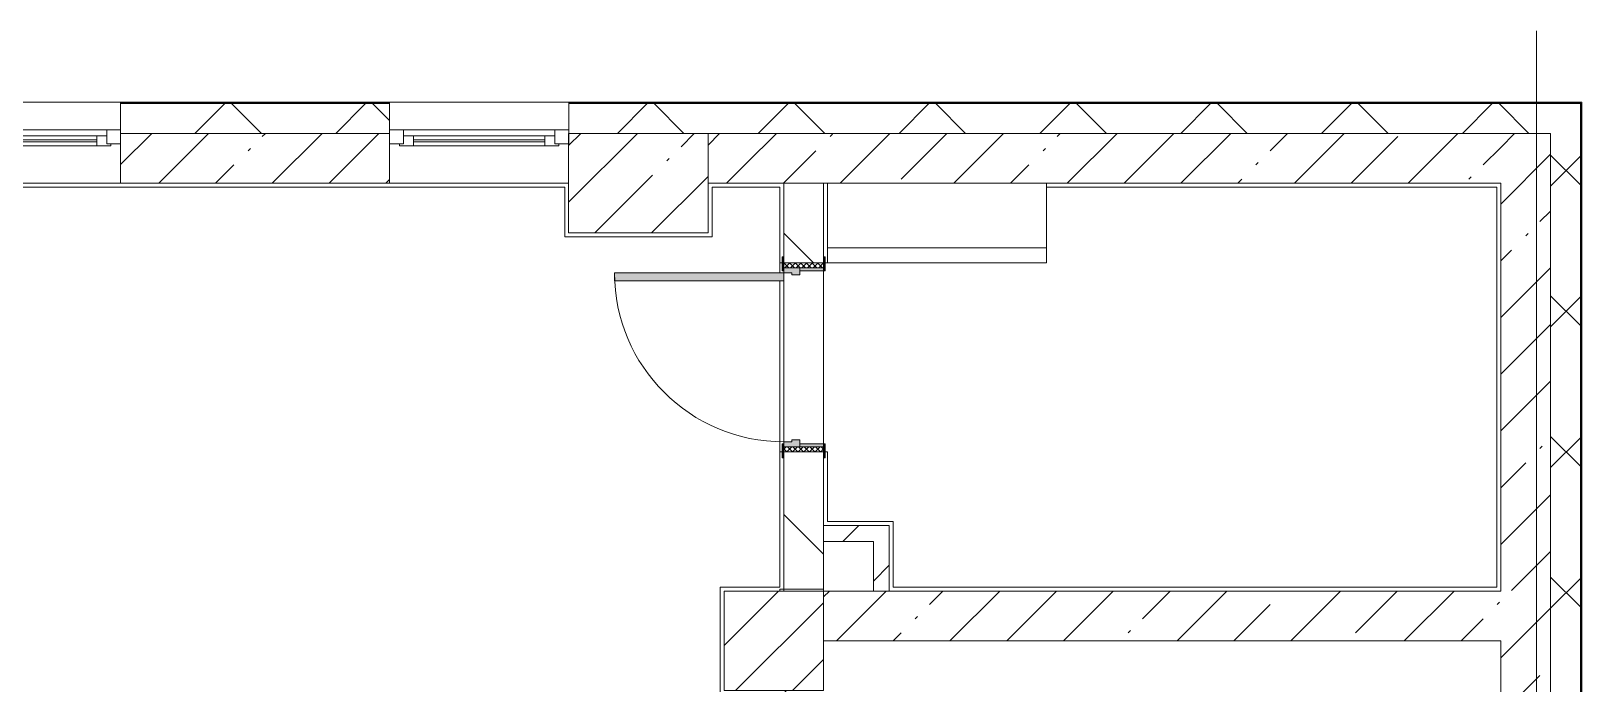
# Model space of a CAD drawing. Header units: millimetres. Extents: x -8624 to 194831, y -8553 to 29000.
# Drawn here: x 117450 to 125238, y 18638 to 21915 of the extents above; entities that cross this region are included whole.
import ezdxf

# ---------------------------------------------------------------- set-up
doc = ezdxf.new("R2010")
doc.units = ezdxf.units.MM
for name, color, linetype, lineweight, true_color in [('A-DOOR-1', 7, 'Continuous', 5, 0xaaaaaa), ('A-DOOR-2', 7, 'Continuous', 5, 0xe2e2e2), ('A-DOOR-FRAM-1', 7, 'Continuous', 5, 0xe2e2e2), ('A-DOOR-FRAM-2', 7, 'Continuous', 5, 0xaaaaaa), ('A-FLOR-2', 7, 'Continuous', 5, 0xaaaaaa)]:
    doc.layers.add(name, color=color, linetype=linetype, lineweight=lineweight, true_color=true_color)
for name, color, linetype, lineweight in [('A-GLAZ', 7, 'Continuous', 5), ('A-WALL', 7, 'Continuous', 5), ('A-WALL-2', 7, 'Continuous', 9), ('I-WALL', 7, 'Continuous', 5), ('S-COLS', 7, 'Continuous', 5), ('Оси', 7, 'Continuous', 9)]:
    doc.layers.add(name, color=color, linetype=linetype, lineweight=lineweight)
pattern_1 = [(45, (0, 0), (-285.1231, 285.1231), []), (45, (285.12, 0), (-285.1231, 285.1231), [504.031, -100.806, 16.764, -84.042])]
pattern_2 = [(45, (0, 0), (-353.5534, 353.5534), []), (135, (0, 0), (-353.5534, -353.5534), [])]
pattern_3 = [(45, (0, 0), (-176.7767, 176.7767), [])]

# ---------------------------------------------------------------- blocks, each defined once
blk = doc.blocks.new('120_Окно_СКБ_1Ст - 120_Окно_СКБ_1Ст 900х2500_h_ с форточкой-22876038-3_1_1_птичка копия 1')
at = {"layer": 'A-GLAZ'}
for p, q in [((-450, -127), (-450, -57)), ((-450, -57), (-380, -57)), ((450, -57), (-450, -57)), ((-380, -57), (-380, -127)), ((380, -127), (380, -57)), ((380, -57), (450, -57)), ((450, -57), (450, -127)), ((-380, -127), (-450, -127)), ((-450, -127), (-400, -127)), ((-380, -127), (-400, -127)), ((-400, -127), (-400, -137)), ((-400, -137), (400, -137)), ((400, -137), (-400, -137)), ((380, -87), (-380, -87)), ((-380, -87), (-380, -127)), ((-330, -137), (-330, -87)), ((-330, -107), (330, -107)), ((330, -117), (-330, -117)), ((330, -137), (330, -87)), ((380, -127), (380, -87)), ((450, -127), (380, -127)), ((400, -127), (380, -127)), ((400, -127), (450, -127)), ((400, -137), (400, -127))]:
    blk.add_line(p, q, dxfattribs=at)
blk = doc.blocks.new('110_Дверь_СКБ_1Ст_Внутренняя1 - Д-8 950x2100h_охрана-V63-3_1_1_птичка копия 1')
at = {"layer": 'A-DOOR-1'}
h = blk.add_hatch(dxfattribs=at)
h.set_pattern_fill('FP_29', color=256, style=0, pattern_type=2)
h.set_pattern_definition([(135, (1826.41, 164.685), (-14.14214, -14.14214), []), (225, (1826.41, 164.685), (14.14214, -14.14214), [])])
h.paths.add_polyline_path([(462.5, -100), (487.5, -100), (487.5, 100), (462.5, 100)])
at = {"layer": 'A-DOOR-2'}
h = blk.add_hatch(color=256, dxfattribs=at)
h.paths.add_polyline_path([(-437.5, 100), (-437.5, 20), (-402.5, 20), (-402.5, 60), (-412.5, 60), (-412.5, 100)])
h.paths.add_polyline_path([(427.5, 60), (427.5, 20), (462.5, 20), (462.5, 100), (437.5, 100), (437.5, 60)])
at = {"layer": 'A-DOOR-FRAM-1'}
for points in [[(397.5, 100), (437.5, 100), (437.5, 950), (397.5, 950), (397.5, 456.8)], [(-492.5, 100), (-422.5, 100), (-422.5, 108), (-492.5, 108)], [(447.5, 100), (517.5, 100), (517.5, 108), (447.5, 108)], [(-437.5, -100), (-422.5, -100), (-422.5, 20), (-437.5, 20)], [(447.5, -100), (462.5, -100), (462.5, 20), (447.5, 20)], [(-492.5, -108), (-422.5, -108), (-422.5, -100), (-492.5, -100)], [(447.5, -108), (517.5, -108), (517.5, -100), (447.5, -100)]]:
    blk.add_hatch(color=256, dxfattribs=at).paths.add_polyline_path(points)
at = {"layer": 'A-DOOR-FRAM-2'}
h = blk.add_hatch(dxfattribs=at)
h.set_pattern_fill('FP_30', color=256, style=0, pattern_type=2)
h.set_pattern_definition([(45, (-296.384, 164.685), (-14.1421, 14.1421), []), (135, (-296.384, 164.685), (-14.1421, -14.1421), [])])
h.paths.add_polyline_path([(-462.5, -100), (-437.5, -100), (-437.5, 100), (-462.5, 100)])
at = {"layer": 'A-DOOR-1'}
for p, q in [((437.5, 950), (397.5, 950)), ((397.5, 950), (397.5, 100)), ((437.5, 100), (437.5, 950)), ((397.5, 100), (437.5, 100))]:
    blk.add_line(p, q, dxfattribs=at)
blk.add_arc((437.5, 100), 850, 90, 180, dxfattribs=at)
at = {"layer": 'A-DOOR-FRAM-2'}
for p, q in [((-422.5, 108), (-492.5, 108)), ((-492.5, 108), (-492.5, 100)), ((-492.5, 100), (-422.5, 100)), ((-437.5, 100), (-462.5, 100)), ((-462.5, 100), (-462.5, -100)), ((-412.5, 100), (-437.5, 100)), ((-437.5, 100), (-437.5, 20)), ((-437.5, -100), (-437.5, 100)), ((-422.5, 100), (-437.5, 100)), ((-437.5, 100), (-437.5, 99)), ((-437.5, 99), (-422.5, 99)), ((-422.5, 100), (-422.5, 108)), ((-422.5, 99), (-422.5, 100)), ((-412.5, 60), (-412.5, 100)), ((437.5, 100), (437.5, 60)), ((462.5, 100), (437.5, 100)), ((517.5, 108), (447.5, 108)), ((447.5, 108), (447.5, 100)), ((462.5, 100), (447.5, 100)), ((447.5, 100), (447.5, 99)), ((447.5, 100), (517.5, 100)), ((447.5, 99), (462.5, 99)), ((462.5, 20), (462.5, 100)), ((487.5, 100), (462.5, 100)), ((462.5, 100), (462.5, -100)), ((462.5, 99), (462.5, 100)), ((487.5, -100), (487.5, 100)), ((517.5, 100), (517.5, 108)), ((-437.5, 20), (-402.5, 20)), ((-422.5, 20), (-437.5, 20)), ((-437.5, 20), (-437.5, -100)), ((-422.5, -100), (-422.5, 20)), ((-402.5, 60), (-412.5, 60)), ((-402.5, 20), (-402.5, 60)), ((437.5, 60), (427.5, 60)), ((427.5, 60), (427.5, 20)), ((427.5, 20), (462.5, 20)), ((462.5, 20), (447.5, 20)), ((447.5, 20), (447.5, -100)), ((462.5, -100), (462.5, 20)), ((-422.5, -100), (-492.5, -100)), ((-492.5, -100), (-492.5, -108)), ((-492.5, -108), (-422.5, -108)), ((-462.5, -100), (-437.5, -100)), ((-437.5, -100), (-422.5, -100)), ((-422.5, -108), (-422.5, -100)), ((447.5, -100), (462.5, -100)), ((517.5, -100), (447.5, -100)), ((447.5, -100), (447.5, -108)), ((447.5, -108), (517.5, -108)), ((462.5, -100), (487.5, -100)), ((517.5, -108), (517.5, -100))]:
    blk.add_line(p, q, dxfattribs=at)
blk = doc.blocks.new('120_Окно_СКБ_1Ст - 120_Окно_СКБ_1Ст 900х2500_h_ с форточкой-V51-3_1_1_птичка копия 1')
at = {"layer": 'A-GLAZ'}
for p, q in [((-450, -127), (-450, -57)), ((-450, -57), (-380, -57)), ((450, -57), (-450, -57)), ((-380, -57), (-380, -127)), ((380, -127), (380, -57)), ((380, -57), (450, -57)), ((450, -57), (450, -127)), ((-380, -127), (-450, -127)), ((-450, -127), (-400, -127)), ((-380, -127), (-400, -127)), ((-400, -127), (-400, -137)), ((-400, -137), (400, -137)), ((400, -137), (-400, -137)), ((380, -87), (-380, -87)), ((-380, -87), (-380, -127)), ((-330, -137), (-330, -87)), ((-330, -107), (330, -107)), ((330, -117), (-330, -117)), ((330, -137), (330, -87)), ((380, -127), (380, -87)), ((450, -127), (380, -127)), ((400, -127), (380, -127)), ((400, -127), (449.8, -127)), ((400, -137), (400, -127))]:
    blk.add_line(p, q, dxfattribs=at)
blk = doc.blocks.new('BSC_Колонна _Прямоугольная - 700х500-23282984-3_1_1_птичка копия 1')
at = {"layer": 'S-COLS'}
h = blk.add_hatch(dxfattribs=at)
h.set_pattern_fill('FP_74', color=256, style=0, pattern_type=2)
h.set_pattern_definition([(45, (-120500, -21150), (-285.1231, 285.1231), []), (45, (-120214.88, -21150), (-285.1231, 285.1231), [504.031, -100.806, 16.764, -84.042])])
h.paths.add_polyline_path([(-350, -250), (350, -250), (350, 250), (-350, 250), (-350, -111.6)])
for p, q in [((350, 250), (-350, 250)), ((-350, 250), (-350, -250)), ((350, -250), (350, 250)), ((-350, -250), (350, -250))]:
    blk.add_line(p, q, dxfattribs=at)
blk = doc.blocks.new('BSC_Колонна _Прямоугольная - 500х500-V104-3_1_1_птичка копия 1')
at = {"layer": 'S-COLS'}
h = blk.add_hatch(dxfattribs=at)
h.set_pattern_fill('FP_103', color=256, style=0, pattern_type=2)
h.set_pattern_definition([(45, (-121180, -18850), (-285.1231, 285.1231), []), (45, (-120894.88, -18850), (-285.1231, 285.1231), [504.031, -100.806, 16.764, -84.042])])
h.paths.add_polyline_path([(-250, -250), (250, -250), (250, 250), (-250, 250), (-250, 11.4)])
for p, q in [((250, 250), (-250, 250)), ((-250, 250), (-250, -250)), ((250, -250), (250, 250)), ((-250, -250), (250, -250))]:
    blk.add_line(p, q, dxfattribs=at)
blk = doc.blocks.new('Зашивка приборов отопления43 - Зашивка приборов отопления-33398518-3_1_1_птичка копия 1')
at = {"layer": 'A-WALL'}
for p, q in [((121290.8, 18994.6), (121290.8, 18669.6)), ((122390.8, 18669.6), (122390.8, 18994.6)), ((121290.8, 18669.6), (122390.8, 18669.6)), ((122389.3, 18669.6), (121290.8, 18669.6)), ((121290.8, 18669.6), (121290.8, 18594.6)), ((122389.3, 18594.6), (122389.3, 18669.6)), ((121290.8, 18594.6), (122389.3, 18594.6))]:
    blk.add_line(p, q, dxfattribs=at)

msp = doc.modelspace()

# ---------------------------------------------------------------- hatches: boundary and pattern name
at = {"layer": 'A-WALL'}
h = msp.add_hatch(dxfattribs=at)
h.set_pattern_fill('FP_27', color=256, style=0, pattern_type=2)
h.set_pattern_definition(pattern_2)
h.paths.add_polyline_path([(125230, 21400), (125230, 21550), (120150.2, 21550), (120150.2, 21400), (125080, 21400)])
h.paths.add_polyline_path([(93310, 21400), (93310, 21550), (93290, 21550), (93290, 21400)])
h.paths.add_polyline_path([(105550.2, 21400), (106850.4, 21400), (106850.4, 21550), (105550.2, 21550)])
h.paths.add_polyline_path([(104650.2, 21400), (104650.2, 21550), (103450, 21550), (103450, 21400), (103943.3, 21400)])
h.paths.add_polyline_path([(119250.2, 21400), (119250.2, 21550), (117900.4, 21550), (117900.4, 21400), (118200.1, 21400)])
h.paths.add_polyline_path([(116418, 21400), (117000.4, 21400), (117000.4, 21550), (116130.4, 21550), (116130.4, 21400)])
h.paths.add_polyline_path([(107750.4, 21400), (109050.4, 21400), (109050.4, 21550), (107750.4, 21550)])
h.paths.add_polyline_path([(109950.4, 21400), (111250, 21400), (111250, 21550), (109950.4, 21550)])
h.paths.add_polyline_path([(114635.9, 21400), (114700.4, 21400), (114700.4, 21550), (113550, 21550), (113550, 21400)])
h.paths.add_polyline_path([(98597, 21400), (101150, 21400), (101150, 21550), (96610, 21550), (96610, 21400)])
h = msp.add_hatch(dxfattribs=at)
h.set_pattern_fill('FP_27', color=256, style=0, pattern_type=2)
h.set_pattern_definition(pattern_2)
h.paths.add_polyline_path([(125080, -250), (125230, -250), (125230, 7700), (125080, 7700), (125080, -100)])
h.paths.add_polyline_path([(125230, 8900), (125230, 10820), (125080, 10820), (125080, 8900)])
h.paths.add_polyline_path([(125230, 13120), (125230, 21400), (125080, 21400), (125080, 13120)])
at = {"layer": 'I-WALL'}
h = msp.add_hatch(dxfattribs=at)
h.set_pattern_fill('FP_23', color=256, style=0, pattern_type=2)
h.set_pattern_definition(pattern_1)
h.paths.add_polyline_path([(120873.2, 21150), (121040, 21150), (121040, 21400), (120850, 21400), (120850, 21150)])
h.paths.add_polyline_path([(110350, 21150), (110350, 21400), (109950.4, 21400), (109950.4, 21150)])
h.paths.add_polyline_path([(111071.7, 21150), (111250, 21150), (111250, 21400), (111050, 21400), (111050, 21150)])
h.paths.add_polyline_path([(118200.1, 21150), (119250.2, 21150), (119250.2, 21400), (117900.4, 21400), (117900.4, 21150)])
h.paths.add_polyline_path([(113550, 21150), (114700.4, 21150), (114700.4, 21400), (113550, 21400)])
h.paths.add_polyline_path([(116418, 21150), (117000.4, 21150), (117000.4, 21400), (116130.4, 21400), (116130.4, 21150)])
h.paths.add_polyline_path([(100800, 21150), (101150, 21150), (101150, 21400), (100800, 21400)])
h.paths.add_polyline_path([(106050, 21150), (106850.4, 21150), (106850.4, 21400), (106050, 21400), (106050, 21246.1)])
h.paths.add_polyline_path([(107750.4, 21150), (109050.4, 21150), (109050.4, 21400), (107750.4, 21400)])
h.paths.add_polyline_path([(103943.3, 21150), (104650.2, 21150), (104650.2, 21400), (103450, 21400), (103450, 21150)])
h = msp.add_hatch(dxfattribs=at)
h.set_pattern_fill('FP_23', color=256, style=0, pattern_type=2)
h.set_pattern_definition(pattern_1)
h.paths.add_polyline_path([(124830, 21150), (124830, 21400), (121040, 21400), (121040, 21150), (123546.4, 21150)])
h = msp.add_hatch(dxfattribs=at)
h.set_pattern_fill('FP_23', color=256, style=0, pattern_type=2)
h.set_pattern_definition(pattern_1)
h.paths.add_polyline_path([(124830, 10600), (125080, 10600), (125080, 10820), (124830, 10820), (124830, 10697.7)])
h.paths.add_polyline_path([(125080, 13120), (125080, 21400), (124830, 21400), (124830, 13120)])
h = msp.add_hatch(dxfattribs=at)
h.set_pattern_fill('FP_26', color=256, style=0, pattern_type=2)
h.set_pattern_definition([(135, (0, 0), (-353.5534, -353.5534), [])])
h.paths.add_polyline_path([(121430, 19100), (121430, 19800), (121230, 19800), (121230, 19100)])
h.paths.add_polyline_path([(121430, 20750), (121430, 21150), (121230, 21150), (121230, 20750)])
h = msp.add_hatch(dxfattribs=at)
h.set_pattern_fill('FP_28', color=256, style=0, pattern_type=2)
h.set_pattern_definition(pattern_3)
h.paths.add_polyline_path([(121680, 19350), (121760, 19350), (121760, 19430), (121430, 19430), (121430, 19350)])
h = msp.add_hatch(dxfattribs=at)
h.set_pattern_fill('FP_28', color=256, style=0, pattern_type=2)
h.set_pattern_definition(pattern_3)
h.paths.add_polyline_path([(121760, 19100), (121760, 19350), (121680, 19350), (121680, 19100)])
h = msp.add_hatch(dxfattribs=at)
h.set_pattern_fill('FP_23', color=256, style=0, pattern_type=2)
h.set_pattern_definition(pattern_1)
h.paths.add_polyline_path([(121210, 10380), (121430, 10380), (121430, 10825), (121210, 10825), (121210, 10400)])
h.paths.add_polyline_path([(121350, 12225), (121430, 12225), (121430, 13400), (121210, 13400), (121210, 12225), (121318.7, 12225)])
h.paths.add_polyline_path([(121210, 13900), (121430, 13900), (121430, 18600), (121210, 18600), (121210, 15595.9)])
h.paths.add_polyline_path([(121429.6, 19100), (121430, 19100), (121430, 19110), (121210, 19110), (121210, 19100)])
h = msp.add_hatch(dxfattribs=at)
h.set_pattern_fill('FP_23', color=256, style=0, pattern_type=2)
h.set_pattern_definition(pattern_1)
h.paths.add_polyline_path([(124830, 18850), (124830, 19100), (121430, 19100), (121430, 18850), (123546.4, 18850)])

# ---------------------------------------------------------------- linework, layer by layer
at = {"layer": 'A-FLOR-2'}
for p, q in [((120130.2, 21130), (116120.4, 21130)), ((120130.2, 20880), (120130.2, 21130)), ((121210, 21130), (120870, 21130)), ((120870, 21130), (120870, 20880)), ((121210, 21130), (121210, 20700)), ((124810, 21130), (122550, 21130)), ((124810, 19120), (124810, 21130)), ((120870, 20880), (120130.2, 20880)), ((121222, 20750), (121210, 20750)), ((121450, 20750), (121438, 20750)), ((121210, 20660), (121210, 19120)), ((121210, 19800), (121222, 19800)), ((121438, 19800), (121450, 19800)), ((121450, 19800), (121450, 19450)), ((121450, 19450), (121780, 19450)), ((121780, 19450), (121780, 19120)), ((120910, 18580), (120910, 19120)), ((120910, 19120), (121210, 19120)), ((121780, 19120), (124810, 19120))]:
    msp.add_line(p, q, dxfattribs=at)
at = {"layer": 'A-WALL'}
for p, q in [((125238, 21558), (113550, 21558)), ((117900.4, 21558), (117900.4, 21400)), ((119250.2, 21400), (119250.2, 21558)), ((120150.2, 21558), (120150.2, 21400)), ((125238, -258), (125238, 21558)), ((125080, 21400), (125080, 21400))]:
    msp.add_line(p, q, dxfattribs=at)
at = {"layer": 'A-WALL-2'}
for p, q in [((119250.2, 21553), (117900.4, 21553)), ((119250.2, 21550), (117900.4, 21550)), ((125233, 21553), (120150.2, 21553)), ((125230, 21550), (120150.2, 21550)), ((125230, 13120), (125230, 21550)), ((125233, 13120), (125233, 21553)), ((119250.2, 21400), (117900.4, 21400)), ((120850, 21400), (124830, 21400)), ((125080, 21400), (125080, 13120)), ((125080, 13120), (125080, 21400)), ((121430, 21150), (121230, 21150)), ((121430, 19430), (121430, 19350)), ((121680, 19100), (121760, 19100))]:
    msp.add_line(p, q, dxfattribs=at)
at = {"layer": 'I-WALL'}
for p, q in [((117900.4, 21400), (117900.4, 21150)), ((119250.2, 21150), (119250.2, 21400)), ((125080, 21400), (124830, 21400)), ((116100.4, 21150), (120150, 21150)), ((120850, 21150), (121230, 21150)), ((121230, 21150), (121230, 20780)), ((121430, 20780), (121430, 21150)), ((121430, 21150), (124830, 21150)), ((124830, 21150), (124830, 19100)), ((121230, 19850), (121230, 20660)), ((121430, 20710), (121430, 19840)), ((121230, 19770), (121230, 19100)), ((121430, 19430), (121430, 19770)), ((121760, 19430), (121430, 19430)), ((121760, 19100), (121760, 19430)), ((121430, 19350), (121680, 19350)), ((121430, 19100), (121430, 19350)), ((121680, 19350), (121680, 19100)), ((121210, 19110), (121210, 19100)), ((121430, 19110), (121210, 19110)), ((121680, 19100), (121430, 19100)), ((124830, 19100), (121760, 19100)), ((121430, 18850), (124830, 18850)), ((124830, 18850), (124830, 10600))]:
    msp.add_line(p, q, dxfattribs=at)
at = {"layer": 'Оси'}
msp.add_line((125010, 10029.8), (125010, 21915.1), dxfattribs=at)

# ---------------------------------------------------------------- block references
at = {"layer": 'A-DOOR-1', "rotation": 89.99999999999987}
msp.add_blockref('110_Дверь_СКБ_1Ст_Внутренняя1 - Д-8 950x2100h_охрана-V63-3_1_1_птичка копия 1', (121330, 20262.5), dxfattribs=at)
at = {"layer": 'A-GLAZ'}
for name, p in [('120_Окно_СКБ_1Ст - 120_Окно_СКБ_1Ст 900х2500_h_ с форточкой-22876038-3_1_1_птичка копия 1', (117450.4, 21475)), ('120_Окно_СКБ_1Ст - 120_Окно_СКБ_1Ст 900х2500_h_ с форточкой-V51-3_1_1_птичка копия 1', (119700.2, 21475))]:
    msp.add_blockref(name, p, dxfattribs=at)
at = {"layer": 'A-WALL'}
msp.add_blockref('Зашивка приборов отопления43 - Зашивка приборов отопления-33398518-3_1_1_птичка копия 1', (159.2, 2155.4), dxfattribs=at)
at = {"layer": 'S-COLS'}
for name, p in [('BSC_Колонна _Прямоугольная - 700х500-23282984-3_1_1_птичка копия 1', (120500, 21150)), ('BSC_Колонна _Прямоугольная - 500х500-V104-3_1_1_птичка копия 1', (121180, 18850))]:
    msp.add_blockref(name, p, dxfattribs=at)

doc.saveas('drawing.dxf')
